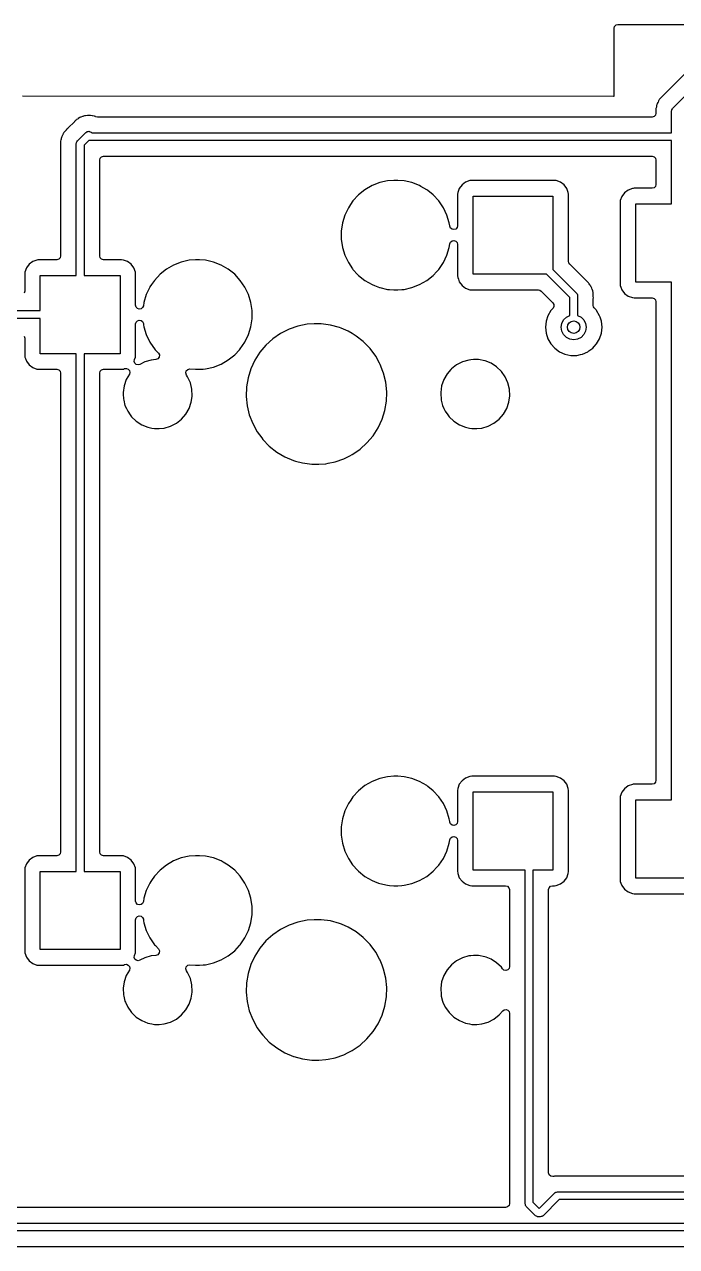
# Model space of a CAD drawing. Extents: x 100.2 to 199.4, y -159.8 to -70.5.
# Drawn here: x 119.43 to 140.3, y -109.55 to -70.48 of the extents above; entities that cross this region are included whole.
import ezdxf

# ---------------------------------------------------------------- set-up
doc = ezdxf.new("R2010")
doc.units = 0
doc.layers.add('BLACK', color=7, linetype='CONTINUOUS')

msp = doc.modelspace()

# ---------------------------------------------------------------- linework, layer by layer
at = {"layer": 'BLACK', "linetype": 'CONTINUOUS'}
for p, q in [((138.3, -70.6046), (138.317, -70.5425)), ((138.3, -72.7455), (138.3, -70.6046)), ((138.317, -70.5425), (138.363, -70.4972)), ((138.363, -70.4972), (138.425, -70.4806)), ((138.425, -70.4806), (157.236, -70.4904)), ((140.863, -71.7627), (139.884, -72.7412)), ((140.18, -73.1536), (141.242, -72.0916)), ((119.375, -72.7606), (138.284, -72.7705)), ((138.284, -72.7705), (138.284, -72.7705)), ((138.284, -72.7705), (138.3, -72.7705)), ((138.301, -72.7459), (138.3, -72.7455)), ((138.3, -72.7701), (138.301, -72.77)), ((138.3, -72.7704), (138.3, -72.7701)), ((138.3, -72.7705), (138.3, -72.7704)), ((138.3, -72.7704), (138.3, -72.7704)), ((138.3, -72.7704), (138.3, -72.7704)), ((138.3, -72.7705), (138.3, -72.7705)), ((138.3, -72.7705), (138.3, -72.7705)), ((138.3, -72.7705), (138.3, -72.7705)), ((138.301, -72.77), (138.301, -72.7459)), ((138.301, -72.77), (138.301, -72.77)), ((139.671, -73.0477), (139.663, -73.0661)), ((139.677, -73.0293), (139.671, -73.0477)), ((139.682, -73.0099), (139.677, -73.0293)), ((139.703, -72.9716), (139.682, -73.0099)), ((139.708, -72.9612), (139.703, -72.9716)), ((139.725, -72.9211), (139.708, -72.9612)), ((139.738, -72.9052), (139.725, -72.9211)), ((139.748, -72.889), (139.738, -72.9052)), ((139.758, -72.8714), (139.748, -72.889)), ((139.788, -72.8396), (139.758, -72.8714)), ((139.795, -72.8307), (139.788, -72.8396)), ((139.798, -72.8275), (139.795, -72.8307)), ((139.817, -72.808), (139.798, -72.8275)), ((139.82, -72.8052), (139.817, -72.808)), ((139.868, -72.7541), (139.82, -72.8052)), ((139.884, -72.7412), (139.868, -72.7541)), ((121.233, -73.4455), (121.211, -73.4555)), ((121.24, -73.4414), (121.233, -73.4455)), ((121.293, -73.4259), (121.24, -73.4414)), ((121.3, -73.4235), (121.293, -73.4259)), ((121.325, -73.4146), (121.3, -73.4235)), ((121.352, -73.4047), (121.325, -73.4146)), ((121.361, -73.4039), (121.352, -73.4047)), ((121.352, -73.4047), (121.352, -73.4047)), ((121.352, -73.4047), (121.352, -73.4047)), ((121.384, -73.3996), (121.361, -73.4039)), ((121.391, -73.3973), (121.384, -73.3996)), ((121.447, -73.3955), (121.391, -73.3973)), ((121.455, -73.3951), (121.447, -73.3955)), ((121.51, -73.3898), (121.455, -73.3951)), ((121.518, -73.3911), (121.51, -73.3898)), ((121.541, -73.3926), (121.518, -73.3911)), ((121.549, -73.3923), (121.541, -73.3926)), ((121.603, -73.4044), (121.549, -73.3923)), ((121.611, -73.4059), (121.603, -73.4044)), ((121.666, -73.4146), (121.611, -73.4059)), ((121.673, -73.4178), (121.666, -73.4146)), ((121.696, -73.425), (121.673, -73.4178)), ((121.704, -73.4268), (121.696, -73.425)), ((121.712, -73.431), (121.704, -73.4268)), ((121.768, -73.4445), (121.712, -73.431)), ((139.518, -73.4445), (121.768, -73.4445)), ((139.581, -73.4279), (139.518, -73.4445)), ((139.626, -73.3825), (139.581, -73.4279)), ((139.642, -73.3205), (139.626, -73.3825)), ((139.641, -73.2024), (139.638, -73.2222)), ((139.638, -73.2222), (139.638, -73.2225)), ((139.638, -73.2225), (139.642, -73.2657)), ((139.642, -73.183), (139.641, -73.2024)), ((139.653, -73.1207), (139.642, -73.163)), ((139.642, -73.163), (139.642, -73.183)), ((139.642, -73.2657), (139.642, -73.2773)), ((139.642, -73.2773), (139.642, -73.3205)), ((139.656, -73.1092), (139.653, -73.1207)), ((139.663, -73.0661), (139.656, -73.1092)), ((140.143, -73.242), (140.146, -73.2199)), ((140.143, -73.945), (140.143, -73.242)), ((140.146, -73.2154), (140.147, -73.213)), ((140.146, -73.2199), (140.146, -73.2154)), ((140.147, -73.213), (140.148, -73.2068)), ((140.148, -73.2068), (140.165, -73.1808)), ((140.165, -73.1808), (140.18, -73.1536)), ((120.818, -73.8041), (120.77, -73.8552)), ((120.834, -73.7912), (120.818, -73.8041)), ((121.031, -73.5944), (120.834, -73.7912)), ((121.036, -73.5887), (121.031, -73.5944)), ((121.073, -73.5471), (121.036, -73.5887)), ((121.08, -73.5425), (121.073, -73.5471)), ((121.098, -73.5276), (121.08, -73.5425)), ((121.104, -73.5218), (121.098, -73.5276)), ((121.151, -73.4936), (121.104, -73.5218)), ((121.158, -73.4894), (121.151, -73.4936)), ((121.204, -73.4582), (121.158, -73.4894)), ((121.211, -73.4555), (121.204, -73.4582)), ((120.593, -74.233), (120.591, -74.2524)), ((120.603, -74.1707), (120.593, -74.213)), ((120.593, -74.213), (120.593, -74.233)), ((120.606, -74.1592), (120.603, -74.1707)), ((120.613, -74.1161), (120.606, -74.1592)), ((120.621, -74.0977), (120.613, -74.1161)), ((120.627, -74.0793), (120.621, -74.0977)), ((120.632, -74.0599), (120.627, -74.0793)), ((120.653, -74.0216), (120.632, -74.0599)), ((120.658, -74.0112), (120.653, -74.0216)), ((120.675, -73.9711), (120.658, -74.0112)), ((120.688, -73.9552), (120.675, -73.9711)), ((120.698, -73.939), (120.688, -73.9552)), ((120.708, -73.9214), (120.698, -73.939)), ((120.738, -73.8896), (120.708, -73.9214)), ((120.745, -73.8807), (120.738, -73.8896)), ((120.748, -73.8775), (120.745, -73.8807)), ((120.767, -73.858), (120.748, -73.8775)), ((120.77, -73.8552), (120.767, -73.858)), ((121.098, -74.2568), (121.115, -74.2308)), ((121.115, -74.2308), (121.13, -74.2036)), ((121.13, -74.2036), (121.402, -73.9316)), ((121.5, -74.1868), (121.343, -74.3438)), ((121.402, -73.9316), (121.43, -73.9103)), ((121.43, -73.9103), (121.439, -73.9083)), ((121.439, -73.9083), (121.446, -73.9029)), ((121.446, -73.9029), (121.473, -73.901)), ((121.473, -73.901), (121.499, -73.8953)), ((121.499, -73.8953), (121.507, -73.8985)), ((121.505, -74.1899), (121.5, -74.1868)), ((121.511, -74.1908), (121.505, -74.1899)), ((121.507, -73.8985), (121.517, -73.8979)), ((121.513, -74.1921), (121.511, -74.1908)), ((121.518, -74.1918), (121.513, -74.1921)), ((121.517, -73.8979), (121.54, -73.9106)), ((121.54, -74.195), (121.518, -74.1918)), ((121.54, -73.9106), (121.565, -73.9199)), ((140.143, -74.195), (121.54, -74.195)), ((121.565, -73.9199), (121.57, -73.9272)), ((121.57, -73.9272), (121.578, -73.9316)), ((121.578, -73.9316), (121.592, -73.945)), ((121.592, -73.945), (140.143, -73.945)), ((140.143, -76.22), (140.143, -74.195)), ((120.591, -74.2524), (120.588, -74.2722)), ((120.588, -74.2722), (120.592, -74.3157)), ((120.592, -74.3157), (120.593, -74.3273)), ((120.593, -74.3273), (120.593, -77.8815)), ((121.093, -74.292), (121.096, -74.2699)), ((121.093, -78.506), (121.093, -74.292)), ((121.096, -74.2654), (121.097, -74.263)), ((121.096, -74.2699), (121.096, -74.2654)), ((121.097, -74.263), (121.098, -74.2568)), ((121.343, -74.3438), (121.343, -78.506)), ((121.843, -74.8195), (121.86, -74.7575)), ((121.843, -77.3472), (121.843, -74.8195)), ((121.86, -74.7575), (121.905, -74.7121)), ((121.905, -74.7121), (121.968, -74.6955)), ((121.968, -74.6955), (139.518, -74.6955)), ((139.518, -74.6955), (139.581, -74.7121)), ((139.581, -74.7121), (139.626, -74.7575)), ((139.626, -74.7575), (139.642, -74.8195)), ((139.642, -74.8195), (139.642, -75.5955)), ((130.329, -75.7656), (130.124, -75.9292)), ((130.556, -75.6344), (130.329, -75.7656)), ((130.801, -75.5386), (130.556, -75.6344)), ((131.056, -75.4802), (130.801, -75.5386)), ((131.253, -75.4655), (131.056, -75.4802)), ((131.383, -75.4655), (131.253, -75.4655)), ((131.253, -75.4655), (131.253, -75.4655)), ((131.58, -75.4802), (131.383, -75.4655)), ((131.383, -75.4655), (131.383, -75.4655)), ((131.835, -75.5386), (131.58, -75.4802)), ((132.08, -75.6344), (131.835, -75.5386)), ((132.12, -75.6575), (132.08, -75.6344)), ((132.08, -75.6344), (132.08, -75.6344)), ((132.08, -75.6344), (132.08, -75.6344)), ((132.307, -75.7656), (132.12, -75.6575)), ((132.341, -75.7926), (132.307, -75.7656)), ((132.512, -75.9292), (132.341, -75.7926)), ((133.349, -75.7237), (133.299, -75.8585)), ((133.435, -75.6085), (133.349, -75.7237)), ((133.551, -75.5222), (133.435, -75.6085)), ((133.686, -75.4719), (133.551, -75.5222)), ((133.745, -75.4655), (133.686, -75.4719)), ((136.391, -75.4655), (133.745, -75.4655)), ((136.45, -75.4719), (136.391, -75.4655)), ((136.391, -75.4655), (136.391, -75.4655)), ((136.585, -75.5222), (136.45, -75.4719)), ((136.701, -75.6085), (136.585, -75.5222)), ((136.787, -75.7237), (136.701, -75.6085)), ((136.837, -75.8585), (136.787, -75.7237)), ((138.751, -75.7762), (138.635, -75.8625)), ((138.886, -75.7259), (138.751, -75.7762)), ((138.915, -75.7227), (138.886, -75.7259)), ((138.945, -75.7195), (138.915, -75.7227)), ((139.518, -75.7195), (138.945, -75.7195)), ((139.581, -75.7029), (139.518, -75.7195)), ((139.626, -75.6575), (139.581, -75.7029)), ((139.642, -75.5955), (139.626, -75.6575)), ((129.946, -76.1215), (129.865, -76.2395)), ((130.124, -75.9292), (129.946, -76.1215)), ((132.69, -76.1215), (132.512, -75.9292)), ((132.512, -75.9292), (132.512, -75.9292)), ((132.512, -75.9292), (132.512, -75.9292)), ((132.838, -76.3383), (132.69, -76.1215)), ((132.69, -76.1215), (132.69, -76.1215)), ((132.69, -76.1215), (132.69, -76.1215)), ((133.293, -75.9095), (133.292, -75.9181)), ((133.292, -75.9181), (133.292, -76.9163)), ((133.299, -75.8585), (133.293, -75.9095)), ((133.299, -75.8585), (133.299, -75.8585)), ((133.793, -78.466), (133.793, -75.966)), ((133.793, -75.966), (136.343, -75.966)), ((136.343, -75.966), (136.343, -78.3142)), ((136.843, -75.9095), (136.837, -75.8585)), ((136.843, -75.9181), (136.843, -75.9095)), ((136.843, -78.0555), (136.843, -75.9181)), ((138.499, -76.1125), (138.493, -76.1721)), ((138.493, -76.1721), (138.493, -78.7679)), ((138.549, -75.9777), (138.499, -76.1125)), ((138.635, -75.8625), (138.549, -75.9777)), ((129.684, -76.5747), (129.607, -76.8254)), ((129.798, -76.3383), (129.684, -76.5747)), ((129.865, -76.2395), (129.798, -76.3383)), ((132.952, -76.5747), (132.838, -76.3383)), ((133.029, -76.8254), (132.952, -76.5747)), ((138.993, -78.72), (138.993, -76.22)), ((138.993, -76.22), (140.143, -76.22)), ((129.607, -76.8254), (129.567, -77.0848)), ((133.043, -76.9163), (133.029, -76.8254)), ((133.046, -76.9348), (133.043, -76.9163)), ((133.07, -76.9912), (133.046, -76.9348)), ((133.292, -76.9163), (133.277, -76.9756)), ((121.843, -77.8815), (121.843, -77.3472)), ((129.567, -77.0848), (129.567, -77.3472)), ((129.567, -77.3472), (129.607, -77.6066)), ((133.118, -77.0293), (133.07, -76.9912)), ((133.178, -77.04), (133.118, -77.0293)), ((133.236, -77.0205), (133.178, -77.04)), ((133.277, -76.9756), (133.236, -77.0205)), ((129.607, -77.6066), (129.684, -77.8573)), ((132.952, -77.8573), (133.029, -77.6066)), ((133.029, -77.6066), (133.046, -77.4972)), ((133.046, -77.4972), (133.07, -77.4408)), ((133.07, -77.4408), (133.118, -77.4027)), ((133.118, -77.4027), (133.178, -77.392)), ((133.178, -77.392), (133.236, -77.4115)), ((133.236, -77.4115), (133.277, -77.4564)), ((133.277, -77.4564), (133.292, -77.5157)), ((133.292, -77.5157), (133.292, -78.5139)), ((119.701, -78.0622), (119.585, -78.1485)), ((119.836, -78.0119), (119.701, -78.0622)), ((119.865, -78.0087), (119.836, -78.0119)), ((119.895, -78.0055), (119.865, -78.0087)), ((120.468, -78.0055), (119.895, -78.0055)), ((120.53, -77.9889), (120.468, -78.0055)), ((120.576, -77.9435), (120.53, -77.9889)), ((120.593, -77.8815), (120.576, -77.9435)), ((121.86, -77.9435), (121.843, -77.8815)), ((121.905, -77.9889), (121.86, -77.9435)), ((121.968, -78.0055), (121.905, -77.9889)), ((122.541, -78.0055), (121.968, -78.0055)), ((122.6, -78.0119), (122.541, -78.0055)), ((122.541, -78.0055), (122.541, -78.0055)), ((122.735, -78.0622), (122.6, -78.0119)), ((122.851, -78.1485), (122.735, -78.0622)), ((124.451, -78.0786), (124.206, -78.1744)), ((124.706, -78.0202), (124.451, -78.0786)), ((124.903, -78.0055), (124.706, -78.0202)), ((125.033, -78.0055), (124.903, -78.0055)), ((124.903, -78.0055), (124.903, -78.0055)), ((125.23, -78.0202), (125.033, -78.0055)), ((125.033, -78.0055), (125.033, -78.0055)), ((125.485, -78.0786), (125.23, -78.0202)), ((125.73, -78.1744), (125.485, -78.0786)), ((129.684, -77.8573), (129.798, -78.0937)), ((129.798, -78.0937), (129.934, -78.2932)), ((132.69, -78.3105), (132.838, -78.0937)), ((132.838, -78.0937), (132.952, -77.8573)), ((136.853, -78.103), (136.843, -78.0555)), ((136.88, -78.1432), (136.853, -78.103)), ((119.443, -78.4548), (119.442, -78.4581)), ((119.442, -78.4581), (119.442, -79.0065)), ((119.448, -78.4055), (119.443, -78.4548)), ((119.449, -78.3985), (119.448, -78.4055)), ((119.499, -78.2637), (119.449, -78.3985)), ((119.585, -78.1485), (119.499, -78.2637)), ((119.943, -79.631), (119.943, -78.506)), ((119.943, -78.506), (121.093, -78.506)), ((121.343, -78.506), (122.493, -78.506)), ((122.493, -78.506), (122.493, -81.006)), ((122.937, -78.2637), (122.851, -78.1485)), ((122.987, -78.3985), (122.937, -78.2637)), ((122.993, -78.4548), (122.987, -78.3985)), ((122.993, -78.4581), (122.993, -78.4548)), ((122.993, -79.4563), (122.993, -78.4581)), ((123.774, -78.4692), (123.596, -78.6615)), ((123.979, -78.3056), (123.774, -78.4692)), ((124.206, -78.1744), (123.979, -78.3056)), ((125.957, -78.3056), (125.73, -78.1744)), ((126.162, -78.4692), (125.957, -78.3056)), ((125.957, -78.3056), (125.957, -78.3056)), ((126.34, -78.6615), (126.162, -78.4692)), ((126.162, -78.4692), (126.162, -78.4692)), ((126.162, -78.4692), (126.162, -78.4692)), ((129.934, -78.2932), (129.946, -78.3105)), ((129.946, -78.3105), (130.107, -78.4842)), ((130.107, -78.4842), (130.124, -78.5028)), ((130.124, -78.5028), (130.329, -78.6664)), ((132.307, -78.6664), (132.512, -78.5028)), ((132.512, -78.5028), (132.626, -78.3803)), ((132.626, -78.3803), (132.69, -78.3105)), ((132.69, -78.3105), (132.69, -78.3105)), ((132.69, -78.3105), (132.69, -78.3105)), ((133.292, -78.5139), (133.299, -78.5735)), ((136.141, -78.466), (133.793, -78.466)), ((136.885, -79.2098), (136.141, -78.466)), ((136.343, -78.3142), (137.098, -79.0696)), ((137.427, -78.6907), (136.88, -78.1432)), ((123.448, -78.8783), (123.334, -79.1147)), ((123.451, -78.8729), (123.448, -78.8783)), ((123.502, -78.7988), (123.451, -78.8729)), ((123.596, -78.6615), (123.502, -78.7988)), ((126.488, -78.8783), (126.34, -78.6615)), ((126.34, -78.6615), (126.34, -78.6615)), ((126.34, -78.6615), (126.34, -78.6615)), ((126.602, -79.1147), (126.488, -78.8783)), ((130.329, -78.6664), (130.556, -78.7976)), ((130.556, -78.7976), (130.638, -78.8295)), ((130.638, -78.8295), (130.793, -78.8904)), ((130.793, -78.8904), (130.801, -78.8934)), ((130.801, -78.8934), (131.056, -78.9518)), ((131.58, -78.9518), (131.835, -78.8934)), ((131.835, -78.8934), (132.08, -78.7976)), ((132.08, -78.7976), (132.307, -78.6664)), ((133.299, -78.5735), (133.318, -78.6253)), ((133.318, -78.6253), (133.349, -78.7083)), ((133.349, -78.7083), (133.435, -78.8235)), ((133.435, -78.8235), (133.551, -78.9098)), ((133.551, -78.9098), (133.686, -78.9601)), ((137.436, -78.6986), (137.427, -78.6907)), ((137.47, -78.7264), (137.436, -78.6986)), ((137.481, -78.7426), (137.47, -78.7264)), ((137.494, -78.7574), (137.481, -78.7426)), ((137.508, -78.7716), (137.494, -78.7574)), ((137.53, -78.8092), (137.508, -78.7716)), ((137.537, -78.8189), (137.53, -78.8092)), ((137.562, -78.8543), (137.537, -78.8189)), ((137.565, -78.86), (137.562, -78.8543)), ((137.57, -78.8729), (137.565, -78.86)), ((137.578, -78.8904), (137.57, -78.8729)), ((137.589, -78.9076), (137.578, -78.8904)), ((137.601, -78.9496), (137.589, -78.9076)), ((138.493, -78.7679), (138.499, -78.8275)), ((138.499, -78.8275), (138.518, -78.8783)), ((138.518, -78.8783), (138.549, -78.9623)), ((140.143, -78.72), (138.993, -78.72)), ((140.143, -95.27), (140.143, -78.72)), ((119.442, -79.0065), (119.426, -79.0685)), ((123.334, -79.1147), (123.257, -79.3654)), ((126.679, -79.3654), (126.602, -79.1147)), ((131.056, -78.9518), (131.112, -78.956)), ((131.112, -78.956), (131.253, -78.9665)), ((131.253, -78.9665), (131.253, -78.9665)), ((131.253, -78.9665), (131.383, -78.9665)), ((131.383, -78.9665), (131.507, -78.9572)), ((131.383, -78.9665), (131.383, -78.9665)), ((131.507, -78.9572), (131.58, -78.9518)), ((133.686, -78.9601), (133.745, -78.9665)), ((133.745, -78.9665), (135.883, -78.9665)), ((135.883, -78.9665), (135.93, -78.9759)), ((135.93, -78.9759), (135.97, -79.0028)), ((135.97, -79.0028), (136.345, -79.3774)), ((136.885, -79.7803), (136.885, -79.2098)), ((137.098, -79.0696), (137.112, -79.0875)), ((137.112, -79.0875), (137.115, -79.0904)), ((137.115, -79.0904), (137.116, -79.093)), ((137.116, -79.093), (137.12, -79.0981)), ((137.12, -79.0981), (137.126, -79.1283)), ((137.126, -79.1283), (137.135, -79.158)), ((137.135, -79.158), (137.135, -79.7803)), ((137.605, -78.9606), (137.601, -78.9496)), ((137.621, -79.0012), (137.605, -78.9606)), ((137.623, -79.0211), (137.621, -79.0012)), ((137.627, -79.0401), (137.623, -79.0211)), ((137.633, -79.0594), (137.627, -79.0401)), ((137.634, -79.103), (137.633, -79.0594)), ((137.635, -79.1147), (137.634, -79.103)), ((137.636, -79.1187), (137.635, -79.1147)), ((137.636, -79.1462), (137.636, -79.1187)), ((137.636, -79.1187), (137.636, -79.1187)), ((137.636, -79.1501), (137.636, -79.1462)), ((137.636, -79.1791), (137.636, -79.1501)), ((137.638, -79.2202), (137.636, -79.1791)), ((137.636, -79.2407), (137.638, -79.2202)), ((137.636, -79.4613), (137.636, -79.2407)), ((138.549, -78.9623), (138.635, -79.0775)), ((138.635, -79.0775), (138.751, -79.1638)), ((138.751, -79.1638), (138.886, -79.2141)), ((138.886, -79.2141), (138.945, -79.2205)), ((138.945, -79.2205), (139.518, -79.2205)), ((139.518, -79.2205), (139.581, -79.2371)), ((139.581, -79.2371), (139.626, -79.2825)), ((139.626, -79.2825), (139.642, -79.3445)), ((103.424, -79.631), (119.943, -79.631)), ((123.009, -79.5156), (122.993, -79.4563)), ((123.05, -79.5605), (123.009, -79.5156)), ((123.108, -79.58), (123.05, -79.5605)), ((123.168, -79.5693), (123.108, -79.58)), ((123.216, -79.5312), (123.168, -79.5693)), ((123.24, -79.4748), (123.216, -79.5312)), ((123.257, -79.3654), (123.24, -79.4748)), ((126.718, -79.6248), (126.679, -79.3654)), ((126.718, -79.8872), (126.718, -79.6248)), ((136.277, -79.6278), (136.183, -79.7917)), ((136.349, -79.548), (136.277, -79.6278)), ((136.345, -79.3774), (136.376, -79.4309)), ((136.378, -79.493), (136.349, -79.548)), ((136.376, -79.4309), (136.378, -79.493)), ((137.644, -79.5058), (137.636, -79.4613)), ((137.667, -79.5443), (137.644, -79.5058)), ((137.723, -79.6065), (137.667, -79.5443)), ((137.743, -79.6278), (137.723, -79.6065)), ((137.837, -79.7917), (137.743, -79.6278)), ((139.642, -79.3445), (139.642, -94.6455)), ((119.943, -79.881), (103.476, -79.881)), ((119.943, -81.006), (119.943, -79.881)), ((122.993, -80.0557), (123.009, -79.9964)), ((122.993, -81.0539), (122.993, -80.0557)), ((123.009, -79.9964), (123.05, -79.9515)), ((123.05, -79.9515), (123.108, -79.932)), ((123.108, -79.932), (123.168, -79.9427)), ((123.168, -79.9427), (123.216, -79.9808)), ((123.216, -79.9808), (123.24, -80.0372)), ((123.24, -80.0372), (123.247, -80.0852)), ((123.247, -80.0852), (123.257, -80.1466)), ((126.679, -80.1466), (126.718, -79.8872)), ((128.478, -80.0666), (128.184, -80.1265)), ((128.703, -80.0516), (128.478, -80.0666)), ((128.928, -80.0516), (128.703, -80.0516)), ((128.703, -80.0516), (128.703, -80.0516)), ((129.226, -80.0917), (128.928, -80.0516)), ((129.516, -80.171), (129.226, -80.0917)), ((129.226, -80.0917), (129.226, -80.0917)), ((129.226, -80.0917), (129.226, -80.0917)), ((136.124, -79.9717), (136.105, -80.16)), ((136.183, -79.7917), (136.124, -79.9717)), ((136.61, -80.16), (136.63, -80.0364)), ((136.63, -80.0364), (136.686, -79.9249)), ((136.686, -79.9249), (136.775, -79.8364)), ((136.775, -79.8364), (136.885, -79.7803)), ((137.135, -79.7803), (137.245, -79.8364)), ((137.245, -79.8364), (137.334, -79.9249)), ((137.334, -79.9249), (137.39, -80.0364)), ((137.39, -80.0364), (137.41, -80.16)), ((137.852, -79.8387), (137.837, -79.7917)), ((137.896, -79.9717), (137.852, -79.8387)), ((137.915, -80.16), (137.896, -79.9717)), ((119.426, -80.4435), (119.443, -80.5055)), ((123.257, -80.1466), (123.334, -80.3973)), ((123.334, -80.3973), (123.448, -80.6337)), ((126.488, -80.6337), (126.602, -80.3973)), ((126.602, -80.3973), (126.679, -80.1466)), ((127.632, -80.3606), (127.384, -80.5307)), ((127.9, -80.2251), (127.632, -80.3606)), ((128.184, -80.1265), (127.9, -80.2251)), ((129.569, -80.1935), (129.516, -80.171)), ((129.793, -80.2883), (129.569, -80.1935)), ((129.922, -80.3649), (129.793, -80.2883)), ((130.051, -80.4415), (129.922, -80.3649)), ((130.275, -80.6186), (130.051, -80.4415)), ((136.105, -80.16), (136.124, -80.3483)), ((136.124, -80.3483), (136.183, -80.5283)), ((136.63, -80.2836), (136.61, -80.16)), ((136.686, -80.3951), (136.63, -80.2836)), ((136.775, -80.4836), (136.686, -80.3951)), ((136.886, -80.5404), (136.775, -80.4836)), ((137.245, -80.4836), (137.134, -80.5404)), ((137.334, -80.3951), (137.245, -80.4836)), ((137.39, -80.2836), (137.334, -80.3951)), ((137.41, -80.16), (137.39, -80.2836)), ((137.837, -80.5283), (137.896, -80.3483)), ((137.896, -80.3483), (137.915, -80.16)), ((119.443, -80.5055), (119.443, -81.0539)), ((123.448, -80.6337), (123.548, -80.7804)), ((123.548, -80.7804), (123.596, -80.8505)), ((123.596, -80.8505), (123.622, -80.8792)), ((126.314, -80.8792), (126.34, -80.8505)), ((126.34, -80.8505), (126.488, -80.6337)), ((126.34, -80.8505), (126.34, -80.8505)), ((126.34, -80.8505), (126.34, -80.8505)), ((127.161, -80.7322), (126.967, -80.9617)), ((127.384, -80.5307), (127.161, -80.7322)), ((130.287, -80.6277), (130.275, -80.6186)), ((130.496, -80.8437), (130.287, -80.6277)), ((130.674, -81.0856), (130.496, -80.8437)), ((136.183, -80.5283), (136.277, -80.6922)), ((136.277, -80.6922), (136.404, -80.8329)), ((136.404, -80.8329), (136.557, -80.9442)), ((137.01, -80.56), (136.886, -80.5404)), ((137.134, -80.5404), (137.01, -80.56)), ((137.496, -80.9203), (137.616, -80.8329)), ((137.616, -80.8329), (137.664, -80.7799)), ((137.664, -80.7799), (137.743, -80.6922)), ((137.743, -80.6922), (137.837, -80.5283)), ((119.443, -81.0539), (119.444, -81.0716)), ((119.444, -81.0716), (119.449, -81.1135)), ((119.449, -81.1135), (119.466, -81.1602)), ((119.466, -81.1602), (119.499, -81.2483)), ((119.499, -81.2483), (119.585, -81.3635)), ((121.093, -81.006), (119.943, -81.006)), ((121.093, -97.556), (121.093, -81.006)), ((122.493, -81.006), (121.343, -81.006)), ((121.343, -81.006), (121.343, -97.556)), ((122.949, -81.2552), (122.956, -81.1966)), ((122.97, -81.3104), (122.949, -81.2552)), ((122.956, -81.1966), (122.987, -81.1135)), ((122.987, -81.1135), (122.993, -81.0539)), ((123.489, -81.2096), (123.287, -81.2688)), ((123.643, -81.1948), (123.489, -81.2096)), ((123.622, -80.8792), (123.722, -80.987)), ((123.707, -81.17), (123.643, -81.1948)), ((123.747, -81.1155), (123.707, -81.17)), ((123.722, -80.987), (123.753, -81.0477)), ((123.753, -81.0477), (123.747, -81.1155)), ((125.73, -81.3376), (125.957, -81.2064)), ((125.957, -81.2064), (126.162, -81.0428)), ((126.162, -81.0428), (126.314, -80.8792)), ((126.805, -81.215), (126.679, -81.4875)), ((126.967, -80.9617), (126.805, -81.215)), ((130.797, -81.3104), (130.674, -81.0856)), ((133.649, -81.2096), (133.447, -81.2688)), ((133.718, -81.2029), (133.649, -81.2096)), ((133.806, -81.1946), (133.718, -81.2029)), ((133.963, -81.1946), (133.806, -81.1946)), ((134.17, -81.2344), (133.963, -81.1946)), ((133.963, -81.1946), (133.963, -81.1946)), ((134.171, -81.2348), (134.17, -81.2344)), ((134.17, -81.2344), (134.17, -81.2344)), ((134.17, -81.2344), (134.17, -81.2344)), ((134.365, -81.3126), (134.171, -81.2348)), ((136.557, -80.9442), (136.73, -81.0211)), ((136.73, -81.0211), (136.915, -81.0605)), ((136.915, -81.0605), (136.915, -81.0605)), ((136.915, -81.0605), (137.105, -81.0605)), ((137.105, -81.0605), (137.228, -81.0343)), ((137.105, -81.0605), (137.105, -81.0605)), ((137.228, -81.0343), (137.29, -81.0211)), ((137.29, -81.0211), (137.463, -80.9442)), ((137.463, -80.9442), (137.496, -80.9203)), ((119.585, -81.3635), (119.701, -81.4498)), ((119.701, -81.4498), (119.836, -81.5001)), ((119.836, -81.5001), (119.895, -81.5065)), ((119.895, -81.5065), (120.468, -81.5065)), ((120.468, -81.5065), (120.53, -81.5231)), ((120.53, -81.5231), (120.576, -81.5685)), ((120.576, -81.5685), (120.593, -81.6305)), ((120.593, -81.6305), (120.593, -96.9315)), ((121.843, -81.6305), (121.86, -81.5685)), ((121.843, -96.9315), (121.843, -81.6305)), ((121.86, -81.5685), (121.905, -81.5231)), ((121.905, -81.5231), (121.968, -81.5065)), ((121.968, -81.5065), (122.541, -81.5065)), ((122.541, -81.5065), (122.6, -81.5001)), ((122.541, -81.5065), (122.541, -81.5065)), ((122.6, -81.5001), (122.641, -81.485)), ((122.641, -81.485), (122.701, -81.4783)), ((122.701, -81.4783), (122.757, -81.5006)), ((122.757, -81.5006), (122.795, -81.5465)), ((122.808, -81.6054), (122.792, -81.6632)), ((122.795, -81.5465), (122.808, -81.6054)), ((123.014, -81.3496), (122.97, -81.3104)), ((123.072, -81.3639), (123.014, -81.3496)), ((123.129, -81.3501), (123.072, -81.3639)), ((123.287, -81.2688), (123.129, -81.3501)), ((124.595, -81.6236), (124.611, -81.5562)), ((124.618, -81.689), (124.595, -81.6236)), ((124.611, -81.5562), (124.66, -81.5078)), ((124.66, -81.5078), (124.728, -81.4934)), ((124.728, -81.4934), (124.903, -81.5065)), ((124.903, -81.5065), (124.903, -81.5065)), ((124.903, -81.5065), (125.033, -81.5065)), ((125.033, -81.5065), (125.156, -81.4973)), ((125.033, -81.5065), (125.033, -81.5065)), ((125.156, -81.4973), (125.23, -81.4918)), ((125.23, -81.4918), (125.485, -81.4334)), ((125.485, -81.4334), (125.73, -81.3376)), ((126.679, -81.4875), (126.59, -81.7745)), ((130.818, -81.3491), (130.797, -81.3104)), ((130.904, -81.5715), (130.818, -81.3491)), ((130.926, -81.6296), (130.904, -81.5715)), ((130.996, -81.9219), (130.926, -81.6296)), ((132.957, -81.6542), (132.852, -81.8364)), ((133.08, -81.512), (132.957, -81.6542)), ((133.094, -81.4953), (133.08, -81.512)), ((133.104, -81.4875), (133.094, -81.4953)), ((133.26, -81.3652), (133.104, -81.4875)), ((133.447, -81.2688), (133.26, -81.3652)), ((134.542, -81.4263), (134.365, -81.3126)), ((134.694, -81.5715), (134.542, -81.4263)), ((134.542, -81.4263), (134.542, -81.4263)), ((134.542, -81.4263), (134.542, -81.4263)), ((134.816, -81.7428), (134.694, -81.5715)), ((134.694, -81.5715), (134.694, -81.5715)), ((122.623, -82.0352), (122.593, -82.2434)), ((122.692, -81.8364), (122.623, -82.0352)), ((122.792, -81.6632), (122.692, -81.8364)), ((124.656, -81.7428), (124.618, -81.689)), ((124.744, -81.9341), (124.656, -81.7428)), ((124.656, -81.7428), (124.656, -81.7428)), ((124.656, -81.7428), (124.656, -81.7428)), ((124.793, -82.1385), (124.744, -81.9341)), ((126.59, -81.7745), (126.54, -82.0708)), ((131.026, -82.2208), (130.996, -81.9219)), ((132.783, -82.0352), (132.753, -82.2434)), ((132.852, -81.8364), (132.783, -82.0352)), ((134.904, -81.9341), (134.816, -81.7428)), ((134.816, -81.7428), (134.816, -81.7428)), ((134.816, -81.7428), (134.816, -81.7428)), ((134.953, -82.1385), (134.904, -81.9341)), ((122.593, -82.2434), (122.593, -82.2434)), ((122.593, -82.2434), (122.595, -82.299)), ((122.595, -82.299), (122.603, -82.4535)), ((124.773, -82.5568), (124.8, -82.3712)), ((124.803, -82.3486), (124.793, -82.1385)), ((124.8, -82.3712), (124.803, -82.3486)), ((126.54, -82.0708), (126.53, -82.3712)), ((126.53, -82.3712), (126.56, -82.6701)), ((131.016, -82.5212), (131.025, -82.2434)), ((131.025, -82.2434), (131.026, -82.2208)), ((132.753, -82.2434), (132.755, -82.299)), ((132.753, -82.2434), (132.753, -82.2434)), ((132.755, -82.299), (132.763, -82.4535)), ((134.933, -82.5568), (134.963, -82.3486)), ((134.963, -82.3486), (134.953, -82.1385)), ((122.603, -82.4535), (122.611, -82.4875)), ((122.611, -82.4875), (122.652, -82.6579)), ((122.652, -82.6579), (122.697, -82.7556)), ((122.697, -82.7556), (122.74, -82.8492)), ((124.599, -82.9378), (124.704, -82.7556)), ((124.704, -82.7556), (124.773, -82.5568)), ((126.56, -82.6701), (126.63, -82.9624)), ((130.877, -83.1045), (130.966, -82.8175)), ((130.966, -82.8175), (131.016, -82.5212)), ((132.763, -82.4535), (132.771, -82.4875)), ((132.771, -82.4875), (132.812, -82.6579)), ((132.812, -82.6579), (132.857, -82.7556)), ((132.857, -82.7556), (132.9, -82.8492)), ((134.759, -82.9378), (134.864, -82.7556)), ((134.864, -82.7556), (134.933, -82.5568)), ((122.74, -82.8492), (122.821, -82.9635)), ((122.821, -82.9635), (122.862, -83.0205)), ((122.862, -83.0205), (123.014, -83.1657)), ((123.014, -83.1657), (123.014, -83.1657)), ((123.014, -83.1657), (123.014, -83.1657)), ((123.014, -83.1657), (123.191, -83.2794)), ((124.296, -83.2268), (124.462, -83.0967)), ((124.462, -83.0967), (124.599, -82.9378)), ((126.63, -82.9624), (126.738, -83.2429)), ((130.751, -83.377), (130.877, -83.1045)), ((132.9, -82.8492), (132.981, -82.9635)), ((132.981, -82.9635), (133.022, -83.0205)), ((133.022, -83.0205), (133.174, -83.1657)), ((133.174, -83.1657), (133.174, -83.1657)), ((133.174, -83.1657), (133.174, -83.1657)), ((133.174, -83.1657), (133.351, -83.2794)), ((134.456, -83.2268), (134.622, -83.0967)), ((134.622, -83.0967), (134.759, -82.9378)), ((123.191, -83.2794), (123.191, -83.2794)), ((123.191, -83.2794), (123.386, -83.3576)), ((123.386, -83.3576), (123.515, -83.3824)), ((123.515, -83.3824), (123.593, -83.3974)), ((123.593, -83.3974), (123.593, -83.3974)), ((123.593, -83.3974), (123.75, -83.3974)), ((123.75, -83.3974), (123.907, -83.3824)), ((123.75, -83.3974), (123.75, -83.3974)), ((123.907, -83.3824), (124.109, -83.3232)), ((124.109, -83.3232), (124.296, -83.2268)), ((126.738, -83.2429), (126.882, -83.5064)), ((126.882, -83.5064), (127.026, -83.7017)), ((130.589, -83.6303), (130.751, -83.377)), ((133.351, -83.2794), (133.351, -83.2794)), ((133.351, -83.2794), (133.546, -83.3576)), ((133.546, -83.3576), (133.675, -83.3824)), ((133.675, -83.3824), (133.753, -83.3974)), ((133.753, -83.3974), (133.753, -83.3974)), ((133.753, -83.3974), (133.91, -83.3974)), ((133.91, -83.3974), (134.067, -83.3824)), ((133.91, -83.3974), (133.91, -83.3974)), ((134.067, -83.3824), (134.269, -83.3232)), ((134.269, -83.3232), (134.456, -83.2268)), ((127.026, -83.7017), (127.06, -83.7483)), ((127.06, -83.7483), (127.269, -83.9643)), ((127.269, -83.9643), (127.505, -84.1505)), ((130.172, -84.0613), (130.395, -83.8598)), ((130.395, -83.8598), (130.589, -83.6303)), ((127.505, -84.1505), (127.763, -84.3037)), ((127.763, -84.3037), (128.04, -84.421)), ((129.372, -84.4655), (129.656, -84.3669)), ((129.656, -84.3669), (129.845, -84.2717)), ((129.845, -84.2717), (129.924, -84.2314)), ((129.924, -84.2314), (129.973, -84.1983)), ((129.973, -84.1983), (130.172, -84.0613)), ((128.04, -84.421), (128.04, -84.421)), ((128.04, -84.421), (128.04, -84.421)), ((128.04, -84.421), (128.103, -84.4383)), ((128.103, -84.4383), (128.33, -84.5003)), ((128.33, -84.5003), (128.628, -84.5404)), ((128.628, -84.5404), (128.853, -84.5404)), ((128.853, -84.5404), (129.078, -84.5254)), ((128.853, -84.5404), (128.853, -84.5404)), ((129.078, -84.5254), (129.151, -84.5104)), ((129.151, -84.5104), (129.372, -84.4655)), ((131.056, -94.5302), (130.801, -94.5886)), ((131.253, -94.5155), (131.056, -94.5302)), ((131.383, -94.5155), (131.253, -94.5155)), ((131.253, -94.5155), (131.253, -94.5155)), ((131.58, -94.5302), (131.383, -94.5155)), ((131.383, -94.5155), (131.383, -94.5155)), ((131.835, -94.5886), (131.58, -94.5302)), ((133.686, -94.5219), (133.551, -94.5722)), ((133.745, -94.5155), (133.686, -94.5219)), ((136.391, -94.5155), (133.745, -94.5155)), ((136.45, -94.5219), (136.391, -94.5155)), ((136.391, -94.5155), (136.391, -94.5155)), ((136.585, -94.5722), (136.45, -94.5219)), ((130.329, -94.8156), (130.124, -94.9792)), ((130.556, -94.6844), (130.329, -94.8156)), ((130.801, -94.5886), (130.556, -94.6844)), ((132.08, -94.6844), (131.835, -94.5886)), ((132.307, -94.8156), (132.08, -94.6844)), ((132.341, -94.8426), (132.307, -94.8156)), ((132.512, -94.9792), (132.341, -94.8426)), ((133.299, -94.9085), (133.292, -94.9681)), ((133.349, -94.7737), (133.299, -94.9085)), ((133.435, -94.6585), (133.349, -94.7737)), ((133.551, -94.5722), (133.435, -94.6585)), ((136.701, -94.6585), (136.585, -94.5722)), ((136.787, -94.7737), (136.701, -94.6585)), ((136.837, -94.9085), (136.787, -94.7737)), ((136.843, -94.9681), (136.837, -94.9085)), ((138.635, -94.9125), (138.549, -95.0277)), ((138.751, -94.8262), (138.635, -94.9125)), ((138.886, -94.7759), (138.751, -94.8262)), ((138.915, -94.7727), (138.886, -94.7759)), ((138.945, -94.7695), (138.915, -94.7727)), ((139.518, -94.7695), (138.945, -94.7695)), ((139.581, -94.7529), (139.518, -94.7695)), ((139.626, -94.7075), (139.581, -94.7529)), ((139.642, -94.6455), (139.626, -94.7075)), ((129.873, -95.2779), (129.798, -95.3883)), ((129.946, -95.1715), (129.873, -95.2779)), ((130.124, -94.9792), (129.946, -95.1715)), ((132.69, -95.1715), (132.512, -94.9792)), ((132.512, -94.9792), (132.512, -94.9792)), ((132.512, -94.9792), (132.512, -94.9792)), ((132.838, -95.3883), (132.69, -95.1715)), ((132.69, -95.1715), (132.69, -95.1715)), ((132.69, -95.1715), (132.69, -95.1715)), ((133.292, -94.9681), (133.292, -95.9663)), ((133.793, -97.516), (133.793, -95.016)), ((133.793, -95.016), (136.343, -95.016)), ((136.343, -95.016), (136.343, -97.516)), ((136.844, -97.5639), (136.843, -94.9681)), ((138.499, -95.1625), (138.493, -95.2221)), ((138.493, -95.2221), (138.493, -97.8179)), ((138.549, -95.0277), (138.499, -95.1625)), ((138.993, -97.77), (138.993, -95.27)), ((138.993, -95.27), (140.143, -95.27)), ((129.684, -95.6247), (129.607, -95.8754)), ((129.798, -95.3883), (129.684, -95.6247)), ((132.952, -95.6247), (132.838, -95.3883)), ((133.029, -95.8754), (132.952, -95.6247)), ((129.607, -95.8754), (129.567, -96.1348)), ((133.043, -95.9663), (133.029, -95.8754)), ((133.046, -95.9848), (133.043, -95.9663)), ((133.07, -96.0412), (133.046, -95.9848)), ((133.118, -96.0793), (133.07, -96.0412)), ((133.178, -96.09), (133.118, -96.0793)), ((133.236, -96.0705), (133.178, -96.09)), ((133.277, -96.0256), (133.236, -96.0705)), ((133.292, -95.9663), (133.277, -96.0256)), ((129.567, -96.1348), (129.567, -96.3972)), ((129.567, -96.3972), (129.607, -96.6566)), ((133.046, -96.5472), (133.07, -96.4908)), ((133.07, -96.4908), (133.118, -96.4527)), ((133.118, -96.4527), (133.178, -96.442)), ((133.178, -96.442), (133.236, -96.4615)), ((133.236, -96.4615), (133.277, -96.5064)), ((129.607, -96.6566), (129.684, -96.9073)), ((132.952, -96.9073), (133.029, -96.6566)), ((133.029, -96.6566), (133.046, -96.5472)), ((133.277, -96.5064), (133.292, -96.5657)), ((133.292, -96.5657), (133.292, -97.5639)), ((119.585, -97.1985), (119.499, -97.3137)), ((119.701, -97.1122), (119.585, -97.1985)), ((119.836, -97.0619), (119.701, -97.1122)), ((119.865, -97.0587), (119.836, -97.0619)), ((119.895, -97.0555), (119.865, -97.0587)), ((120.468, -97.0555), (119.895, -97.0555)), ((120.53, -97.0389), (120.468, -97.0555)), ((120.576, -96.9935), (120.53, -97.0389)), ((120.593, -96.9315), (120.576, -96.9935)), ((121.86, -96.9935), (121.843, -96.9315)), ((121.905, -97.0389), (121.86, -96.9935)), ((121.968, -97.0555), (121.905, -97.0389)), ((122.541, -97.0555), (121.968, -97.0555)), ((122.6, -97.0619), (122.541, -97.0555)), ((122.541, -97.0555), (122.541, -97.0555)), ((122.735, -97.1122), (122.6, -97.0619)), ((122.851, -97.1985), (122.735, -97.1122)), ((122.937, -97.3137), (122.851, -97.1985)), ((124.206, -97.2244), (123.979, -97.3556)), ((124.451, -97.1286), (124.206, -97.2244)), ((124.706, -97.0702), (124.451, -97.1286)), ((124.903, -97.0555), (124.706, -97.0702)), ((125.033, -97.0555), (124.903, -97.0555)), ((124.903, -97.0555), (124.903, -97.0555)), ((125.23, -97.0702), (125.033, -97.0555)), ((125.033, -97.0555), (125.033, -97.0555)), ((125.485, -97.1286), (125.23, -97.0702)), ((125.73, -97.2244), (125.485, -97.1286)), ((125.791, -97.2596), (125.73, -97.2244)), ((125.73, -97.2244), (125.73, -97.2244)), ((125.73, -97.2244), (125.73, -97.2244)), ((125.957, -97.3556), (125.791, -97.2596)), ((129.684, -96.9073), (129.798, -97.1437)), ((129.798, -97.1437), (129.934, -97.3432)), ((132.69, -97.3605), (132.838, -97.1437)), ((132.838, -97.1437), (132.952, -96.9073)), ((119.444, -97.4962), (119.442, -97.5081)), ((119.442, -97.5081), (119.442, -100.104)), ((119.449, -97.4485), (119.444, -97.4962)), ((119.499, -97.3137), (119.449, -97.4485)), ((119.449, -97.4485), (119.449, -97.4485)), ((119.943, -100.056), (119.943, -97.556)), ((119.943, -97.556), (121.093, -97.556)), ((121.343, -97.556), (122.493, -97.556)), ((122.493, -97.556), (122.493, -100.056)), ((122.987, -97.4485), (122.937, -97.3137)), ((122.993, -97.5059), (122.987, -97.4485)), ((122.993, -97.5081), (122.993, -97.5059)), ((122.993, -98.5063), (122.993, -97.5081)), ((123.774, -97.5192), (123.596, -97.7115)), ((123.979, -97.3556), (123.774, -97.5192)), ((126.162, -97.5192), (125.957, -97.3556)), ((125.957, -97.3556), (125.957, -97.3556)), ((126.34, -97.7115), (126.162, -97.5192)), ((126.162, -97.5192), (126.162, -97.5192)), ((126.162, -97.5192), (126.162, -97.5192)), ((129.934, -97.3432), (129.946, -97.3605)), ((129.946, -97.3605), (130.093, -97.5192)), ((130.093, -97.5192), (130.124, -97.5528)), ((130.124, -97.5528), (130.329, -97.7164)), ((132.307, -97.7164), (132.512, -97.5528)), ((132.512, -97.5528), (132.634, -97.4215)), ((132.634, -97.4215), (132.69, -97.3605)), ((132.69, -97.3605), (132.69, -97.3605)), ((132.69, -97.3605), (132.69, -97.3605)), ((133.292, -97.5639), (133.297, -97.6077)), ((133.297, -97.6077), (133.299, -97.6235)), ((133.299, -97.6235), (133.349, -97.7583)), ((135.455, -97.516), (133.793, -97.516)), ((135.455, -103.63), (135.455, -97.516)), ((136.343, -97.516), (135.705, -97.516)), ((135.705, -97.516), (135.705, -103.63)), ((136.787, -97.7583), (136.837, -97.6235)), ((136.837, -97.6235), (136.844, -97.5639)), ((123.448, -97.9283), (123.334, -98.1647)), ((123.482, -97.8775), (123.448, -97.9283)), ((123.501, -97.8496), (123.482, -97.8775)), ((123.596, -97.7115), (123.501, -97.8496)), ((126.488, -97.9283), (126.34, -97.7115)), ((126.34, -97.7115), (126.34, -97.7115)), ((126.34, -97.7115), (126.34, -97.7115)), ((126.602, -98.1647), (126.488, -97.9283)), ((130.329, -97.7164), (130.556, -97.8476)), ((130.556, -97.8476), (130.638, -97.8795)), ((130.638, -97.8795), (130.762, -97.9283)), ((130.762, -97.9283), (130.801, -97.9434)), ((130.801, -97.9434), (131.056, -98.0018)), ((131.056, -98.0018), (131.112, -98.006)), ((131.112, -98.006), (131.253, -98.0165)), ((131.253, -98.0165), (131.253, -98.0165)), ((131.253, -98.0165), (131.383, -98.0165)), ((131.383, -98.0165), (131.506, -98.0073)), ((131.383, -98.0165), (131.383, -98.0165)), ((131.506, -98.0073), (131.58, -98.0018)), ((131.58, -98.0018), (131.835, -97.9434)), ((131.835, -97.9434), (132.08, -97.8476)), ((132.08, -97.8476), (132.307, -97.7164)), ((133.349, -97.7583), (133.435, -97.8735)), ((133.435, -97.8735), (133.551, -97.9598)), ((133.551, -97.9598), (133.686, -98.0101)), ((133.686, -98.0101), (133.745, -98.0165)), ((133.745, -98.0165), (134.831, -98.0165)), ((134.831, -98.0165), (134.892, -98.0331)), ((134.892, -98.0331), (134.938, -98.0785)), ((136.222, -98.0785), (136.267, -98.0331)), ((136.267, -98.0331), (136.329, -98.0165)), ((136.329, -98.0165), (136.391, -98.0165)), ((136.391, -98.0165), (136.45, -98.0101)), ((136.391, -98.0165), (136.391, -98.0165)), ((136.45, -98.0101), (136.585, -97.9598)), ((136.585, -97.9598), (136.701, -97.8735)), ((136.701, -97.8735), (136.787, -97.7583)), ((138.493, -97.8179), (138.499, -97.8775)), ((138.499, -97.8775), (138.518, -97.9283)), ((138.518, -97.9283), (138.549, -98.0123)), ((138.549, -98.0123), (138.635, -98.1275)), ((141.543, -97.77), (138.993, -97.77)), ((123.257, -98.4154), (123.24, -98.5248)), ((123.334, -98.1647), (123.257, -98.4154)), ((126.679, -98.4154), (126.602, -98.1647)), ((126.718, -98.6748), (126.679, -98.4154)), ((134.938, -98.0785), (134.954, -98.1405)), ((134.954, -98.1405), (134.954, -100.599)), ((136.206, -98.1405), (136.222, -98.0785)), ((136.206, -107.191), (136.206, -98.1405)), ((138.635, -98.1275), (138.751, -98.2138)), ((138.751, -98.2138), (138.886, -98.2641)), ((138.886, -98.2641), (138.945, -98.2705)), ((138.945, -98.2705), (141.591, -98.2705)), ((123.009, -98.5656), (122.993, -98.5063)), ((123.05, -98.6105), (123.009, -98.5656)), ((123.108, -98.63), (123.05, -98.6105)), ((123.168, -98.6193), (123.108, -98.63)), ((123.216, -98.5812), (123.168, -98.6193)), ((123.24, -98.5248), (123.216, -98.5812)), ((126.718, -98.9372), (126.718, -98.6748)), ((122.993, -99.1057), (123.009, -99.0464)), ((122.993, -100.104), (122.993, -99.1057)), ((123.009, -99.0464), (123.05, -99.0015)), ((123.05, -99.0015), (123.108, -98.982)), ((123.108, -98.982), (123.168, -98.9927)), ((123.168, -98.9927), (123.216, -99.0308)), ((123.216, -99.0308), (123.24, -99.0872)), ((123.24, -99.0872), (123.247, -99.1352)), ((123.247, -99.1352), (123.257, -99.1966)), ((123.257, -99.1966), (123.334, -99.4473)), ((126.602, -99.4473), (126.679, -99.1966)), ((126.679, -99.1966), (126.718, -98.9372)), ((128.184, -99.1765), (127.9, -99.2751)), ((128.478, -99.1166), (128.184, -99.1765)), ((128.703, -99.1016), (128.478, -99.1166)), ((128.928, -99.1016), (128.703, -99.1016)), ((128.703, -99.1016), (128.703, -99.1016)), ((129.226, -99.1417), (128.928, -99.1016)), ((129.516, -99.221), (129.226, -99.1417)), ((129.226, -99.1417), (129.226, -99.1417)), ((129.226, -99.1417), (129.226, -99.1417)), ((129.575, -99.246), (129.516, -99.221)), ((123.334, -99.4473), (123.448, -99.6837)), ((126.488, -99.6837), (126.602, -99.4473)), ((127.384, -99.5807), (127.161, -99.7822)), ((127.632, -99.4106), (127.384, -99.5807)), ((127.9, -99.2751), (127.632, -99.4106)), ((129.793, -99.3383), (129.575, -99.246)), ((129.922, -99.4149), (129.793, -99.3383)), ((130.051, -99.4915), (129.922, -99.4149)), ((130.275, -99.6686), (130.051, -99.4915)), ((123.448, -99.6837), (123.515, -99.7822)), ((123.515, -99.7822), (123.596, -99.9005)), ((123.596, -99.9005), (123.623, -99.9297)), ((123.623, -99.9297), (123.722, -100.037)), ((126.162, -100.093), (126.313, -99.9297)), ((126.313, -99.9297), (126.34, -99.9005)), ((126.34, -99.9005), (126.488, -99.6837)), ((126.34, -99.9005), (126.34, -99.9005)), ((126.34, -99.9005), (126.34, -99.9005)), ((126.967, -100.012), (126.805, -100.265)), ((127.161, -99.7822), (126.967, -100.012)), ((130.287, -99.6777), (130.275, -99.6686)), ((130.496, -99.8937), (130.287, -99.6777)), ((130.674, -100.136), (130.496, -99.8937)), ((119.442, -100.104), (119.449, -100.163)), ((119.449, -100.163), (119.45, -100.166)), ((119.45, -100.166), (119.499, -100.298)), ((119.499, -100.298), (119.585, -100.414)), ((122.493, -100.056), (119.943, -100.056)), ((122.949, -100.305), (122.956, -100.247)), ((122.97, -100.36), (122.949, -100.305)), ((122.956, -100.247), (122.987, -100.163)), ((123.014, -100.4), (122.97, -100.36)), ((122.987, -100.163), (122.993, -100.104)), ((123.072, -100.414), (123.014, -100.4)), ((123.129, -100.4), (123.072, -100.414)), ((123.287, -100.319), (123.129, -100.4)), ((123.489, -100.26), (123.287, -100.319)), ((123.643, -100.245), (123.489, -100.26)), ((123.707, -100.22), (123.643, -100.245)), ((123.747, -100.166), (123.707, -100.22)), ((123.722, -100.037), (123.753, -100.098)), ((123.753, -100.098), (123.747, -100.166)), ((125.485, -100.483), (125.73, -100.388)), ((125.73, -100.388), (125.957, -100.256)), ((125.957, -100.256), (126.162, -100.093)), ((126.805, -100.265), (126.679, -100.538)), ((130.797, -100.36), (130.674, -100.136)), ((130.818, -100.399), (130.797, -100.36)), ((130.88, -100.558), (130.818, -100.399)), ((133.447, -100.319), (133.26, -100.415)), ((133.649, -100.26), (133.447, -100.319)), ((133.718, -100.253), (133.649, -100.26)), ((133.806, -100.245), (133.718, -100.253)), ((133.963, -100.245), (133.806, -100.245)), ((134.17, -100.284), (133.963, -100.245)), ((133.963, -100.245), (133.963, -100.245)), ((134.204, -100.298), (134.17, -100.284)), ((134.17, -100.284), (134.17, -100.284)), ((134.17, -100.284), (134.17, -100.284)), ((134.365, -100.363), (134.204, -100.298)), ((134.542, -100.476), (134.365, -100.363)), ((119.585, -100.414), (119.701, -100.5)), ((119.701, -100.5), (119.836, -100.55)), ((119.836, -100.55), (119.895, -100.556)), ((119.895, -100.556), (122.541, -100.556)), ((122.541, -100.556), (122.6, -100.55)), ((122.6, -100.55), (122.641, -100.535)), ((122.641, -100.535), (122.701, -100.528)), ((122.792, -100.713), (122.692, -100.886)), ((122.701, -100.528), (122.757, -100.551)), ((122.757, -100.551), (122.795, -100.597)), ((122.808, -100.655), (122.792, -100.713)), ((122.795, -100.597), (122.808, -100.655)), ((124.595, -100.674), (124.611, -100.606)), ((124.618, -100.739), (124.595, -100.674)), ((124.611, -100.606), (124.66, -100.558)), ((124.656, -100.793), (124.618, -100.739)), ((124.744, -100.984), (124.656, -100.793)), ((124.656, -100.793), (124.656, -100.793)), ((124.656, -100.793), (124.656, -100.793)), ((124.66, -100.558), (124.728, -100.543)), ((124.728, -100.543), (124.903, -100.556)), ((124.903, -100.556), (124.903, -100.556)), ((124.903, -100.556), (125.033, -100.556)), ((125.033, -100.556), (125.156, -100.547)), ((125.033, -100.556), (125.033, -100.556)), ((125.156, -100.547), (125.23, -100.542)), ((125.23, -100.542), (125.485, -100.483)), ((126.679, -100.538), (126.59, -100.825)), ((130.926, -100.68), (130.88, -100.558)), ((130.996, -100.972), (130.926, -100.68)), ((132.957, -100.704), (132.852, -100.886)), ((133.094, -100.545), (132.957, -100.704)), ((133.26, -100.415), (133.094, -100.545)), ((134.694, -100.621), (134.542, -100.476)), ((134.542, -100.476), (134.542, -100.476)), ((134.542, -100.476), (134.542, -100.476)), ((134.729, -100.671), (134.694, -100.621)), ((134.694, -100.621), (134.694, -100.621)), ((134.777, -100.711), (134.729, -100.671)), ((134.838, -100.723), (134.777, -100.711)), ((134.897, -100.704), (134.838, -100.723)), ((134.939, -100.659), (134.897, -100.704)), ((134.954, -100.599), (134.939, -100.659)), ((122.623, -101.085), (122.593, -101.293)), ((122.692, -100.886), (122.623, -101.085)), ((124.793, -101.189), (124.744, -100.984)), ((124.803, -101.399), (124.793, -101.189)), ((126.54, -101.121), (126.53, -101.421)), ((126.59, -100.825), (126.54, -101.121)), ((131.026, -101.271), (130.996, -100.972)), ((132.783, -101.085), (132.753, -101.293)), ((132.852, -100.886), (132.783, -101.085)), ((122.593, -101.293), (122.603, -101.503)), ((122.603, -101.503), (122.612, -101.542)), ((122.612, -101.542), (122.652, -101.708)), ((124.773, -101.607), (124.8, -101.421)), ((124.8, -101.421), (124.803, -101.399)), ((126.53, -101.421), (126.56, -101.72)), ((130.966, -101.867), (131.016, -101.571)), ((131.016, -101.571), (131.026, -101.271)), ((132.753, -101.293), (132.763, -101.503)), ((132.763, -101.503), (132.772, -101.542)), ((132.772, -101.542), (132.812, -101.708)), ((122.652, -101.708), (122.666, -101.737)), ((122.666, -101.737), (122.74, -101.899)), ((122.74, -101.899), (122.838, -102.037)), ((124.599, -101.988), (124.704, -101.806)), ((124.704, -101.806), (124.773, -101.607)), ((126.56, -101.72), (126.63, -102.012)), ((130.877, -102.154), (130.966, -101.867)), ((132.812, -101.708), (132.826, -101.737)), ((132.826, -101.737), (132.9, -101.899)), ((132.9, -101.899), (132.998, -102.037)), ((134.786, -101.979), (134.845, -101.972)), ((134.845, -101.972), (134.9, -101.993)), ((122.838, -102.037), (122.862, -102.071)), ((122.862, -102.071), (123.014, -102.216)), ((123.014, -102.216), (123.014, -102.216)), ((123.014, -102.216), (123.014, -102.216)), ((123.014, -102.216), (123.191, -102.329)), ((123.191, -102.329), (123.191, -102.329)), ((123.191, -102.329), (123.386, -102.408)), ((124.109, -102.373), (124.296, -102.277)), ((124.296, -102.277), (124.462, -102.147)), ((124.462, -102.147), (124.599, -101.988)), ((126.63, -102.012), (126.738, -102.293)), ((126.738, -102.293), (126.882, -102.556)), ((130.751, -102.427), (130.877, -102.154)), ((132.998, -102.037), (133.022, -102.071)), ((133.022, -102.071), (133.174, -102.216)), ((133.174, -102.216), (133.174, -102.216)), ((133.174, -102.216), (133.174, -102.216)), ((133.174, -102.216), (133.351, -102.329)), ((133.351, -102.329), (133.351, -102.329)), ((133.351, -102.329), (133.546, -102.408)), ((134.269, -102.373), (134.456, -102.277)), ((134.456, -102.277), (134.622, -102.147)), ((134.622, -102.147), (134.737, -102.014)), ((134.737, -102.014), (134.786, -101.979)), ((134.9, -101.993), (134.94, -102.037)), ((134.94, -102.037), (134.954, -102.095)), ((134.954, -102.095), (134.954, -108.097)), ((123.386, -102.408), (123.515, -102.432)), ((123.515, -102.432), (123.593, -102.447)), ((123.593, -102.447), (123.593, -102.447)), ((123.593, -102.447), (123.75, -102.447)), ((123.75, -102.447), (123.907, -102.432)), ((123.75, -102.447), (123.75, -102.447)), ((123.907, -102.432), (124.109, -102.373)), ((126.882, -102.556), (127.003, -102.72)), ((127.003, -102.72), (127.06, -102.798)), ((130.395, -102.91), (130.589, -102.68)), ((130.589, -102.68), (130.751, -102.427)), ((133.546, -102.408), (133.675, -102.432)), ((133.675, -102.432), (133.753, -102.447)), ((133.753, -102.447), (133.753, -102.447)), ((133.753, -102.447), (133.91, -102.447)), ((133.91, -102.447), (134.067, -102.432)), ((133.91, -102.447), (133.91, -102.447)), ((134.067, -102.432), (134.269, -102.373)), ((127.06, -102.798), (127.269, -103.014)), ((127.269, -103.014), (127.505, -103.201)), ((129.924, -103.281), (130.172, -103.111)), ((130.172, -103.111), (130.395, -102.91)), ((127.505, -103.201), (127.763, -103.354)), ((127.763, -103.354), (128.04, -103.471)), ((128.04, -103.471), (128.04, -103.471)), ((128.04, -103.471), (128.04, -103.471)), ((128.04, -103.471), (128.057, -103.475)), ((128.057, -103.475), (128.33, -103.55)), ((129.151, -103.56), (129.372, -103.515)), ((129.372, -103.515), (129.656, -103.417)), ((129.656, -103.417), (129.79, -103.349)), ((129.79, -103.349), (129.924, -103.281)), ((129.924, -103.281), (129.924, -103.281)), ((128.33, -103.55), (128.628, -103.59)), ((128.628, -103.59), (128.853, -103.59)), ((128.853, -103.59), (129.078, -103.575)), ((128.853, -103.59), (128.853, -103.59)), ((129.078, -103.575), (129.151, -103.56)), ((135.455, -108.18), (135.455, -103.63)), ((135.705, -103.63), (135.705, -108.128)), ((136.225, -107.257), (136.206, -107.191)), ((136.277, -107.303), (136.225, -107.257)), ((136.345, -107.314), (136.277, -107.303)), ((136.352, -107.313), (136.345, -107.314)), ((136.371, -107.309), (136.352, -107.313)), ((136.391, -107.304), (136.371, -107.309)), ((136.434, -107.302), (136.391, -107.304)), ((136.446, -107.301), (136.434, -107.302)), ((136.45, -107.301), (136.446, -107.301)), ((136.477, -107.301), (136.45, -107.301)), ((136.481, -107.301), (136.477, -107.301)), ((136.551, -107.299), (136.481, -107.301)), ((136.572, -107.301), (136.551, -107.299)), ((155.537, -107.301), (136.572, -107.301)), ((136.401, -107.838), (136.419, -107.825)), ((136.419, -107.825), (136.422, -107.821)), ((136.422, -107.821), (136.424, -107.82)), ((136.424, -107.82), (136.429, -107.817)), ((136.429, -107.817), (136.459, -107.81)), ((136.459, -107.81), (136.489, -107.801)), ((136.489, -107.801), (176.116, -107.801)), ((134.954, -108.172), (134.939, -108.236)), ((134.954, -108.097), (134.952, -108.118)), ((134.952, -108.118), (134.954, -108.172)), ((135.464, -108.21), (135.455, -108.18)), ((135.47, -108.24), (135.464, -108.21)), ((135.705, -108.128), (135.908, -108.331)), ((135.908, -108.331), (136.401, -107.838)), ((136.541, -108.051), (136.028, -108.564)), ((176.116, -108.051), (136.541, -108.051)), ((134.83, -108.3), (119.156, -108.3)), ((134.893, -108.283), (134.83, -108.3)), ((134.939, -108.236), (134.893, -108.283)), ((135.474, -108.245), (135.47, -108.24)), ((135.475, -108.248), (135.474, -108.245)), ((135.478, -108.251), (135.475, -108.248)), ((135.492, -108.268), (135.478, -108.251)), ((135.787, -108.564), (135.492, -108.268)), ((135.814, -108.579), (135.787, -108.564)), ((135.84, -108.595), (135.814, -108.579)), ((135.847, -108.596), (135.84, -108.595)), ((135.849, -108.598), (135.847, -108.596)), ((135.853, -108.597), (135.849, -108.598)), ((135.875, -108.6), (135.853, -108.597)), ((135.94, -108.6), (135.875, -108.6)), ((135.97, -108.592), (135.94, -108.6)), ((136, -108.585), (135.97, -108.592)), ((136.005, -108.581), (136, -108.585)), ((136.008, -108.581), (136.005, -108.581)), ((136.011, -108.577), (136.008, -108.581)), ((136.028, -108.564), (136.011, -108.577)), ((118.897, -108.8), (176.09, -108.8)), ((176.09, -109.05), (118.846, -109.05)), ((118.881, -109.551), (175.766, -109.551))]:
    msp.add_line(p, q, dxfattribs=at)
at = {"layer": 'BLACK'}
msp.add_circle((137.01, -80.16), 0.2, dxfattribs=at)

doc.saveas('drawing.dxf')
